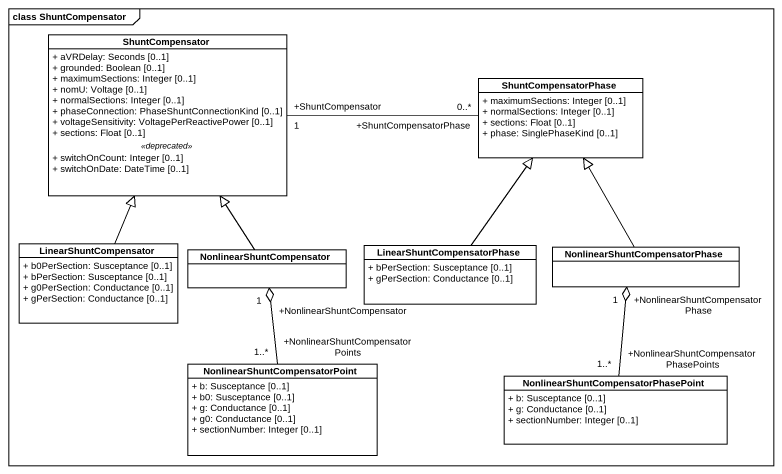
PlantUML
@startuml
mainframe class ShuntCompensator
hide circle
hide empty members
skinparam classAttributeIconSize 0
class ShuntCompensator {
  + aVRDelay: Seconds [0..1]
  + grounded: Boolean [0..1]
  + maximumSections: Integer [0..1]
  + nomU: Voltage [0..1]
  + normalSections: Integer [0..1]
  + phaseConnection: PhaseShuntConnectionKind [0..1]
  + voltageSensitivity: VoltagePerReactivePower [0..1]
  + sections: Float [0..1]
  .. <<deprecated>> ..
  + switchOnCount: Integer [0..1]
  + switchOnDate: DateTime [0..1]
}
class ShuntCompensatorPhase {
  + maximumSections: Integer [0..1]
  + normalSections: Integer [0..1]
  + sections: Float [0..1]
  + phase: SinglePhaseKind [0..1]
}
class LinearShuntCompensator {
  + b0PerSection: Susceptance [0..1]
  + bPerSection: Susceptance [0..1]
  + g0PerSection: Conductance [0..1]
  + gPerSection: Conductance [0..1]
}
class NonlinearShuntCompensator
class LinearShuntCompensatorPhase {
  + bPerSection: Susceptance [0..1]
  + gPerSection: Conductance [0..1]
}
class "NonlinearShuntCompensatorPhase" as NonlinearShuntCompensatorPha
class "NonlinearShuntCompensatorPoint" as NonlinearShuntCompensatorPoi {
  + b: Susceptance [0..1]
  + b0: Susceptance [0..1]
  + g: Conductance [0..1]
  + g0: Conductance [0..1]
  + sectionNumber: Integer [0..1]
}
class "NonlinearShuntCompensatorPhasePoint" as NonlinearShuntCompensatorPha_2 {
  + b: Susceptance [0..1]
  + g: Conductance [0..1]
  + sectionNumber: Integer [0..1]
}
ShuntCompensator "+ShuntCompensator\n1" -right- "+ShuntCompensatorPhase\n0..*" ShuntCompensatorPhase
LinearShuntCompensator -up-|> ShuntCompensator
NonlinearShuntCompensator -up-|> ShuntCompensator
LinearShuntCompensatorPhase -up-|> ShuntCompensatorPhase
NonlinearShuntCompensatorPha -up-|> ShuntCompensatorPhase
NonlinearShuntCompensatorPoi "+NonlinearShuntCompensatorPoints\n1..*" -up-o "+NonlinearShuntCompensator\n1" NonlinearShuntCompensator
NonlinearShuntCompensatorPha_2 "+NonlinearShuntCompensatorPhasePoints\n1..*" -up-o "+NonlinearShuntCompensatorPhase\n1" NonlinearShuntCompensatorPha
@enduml
